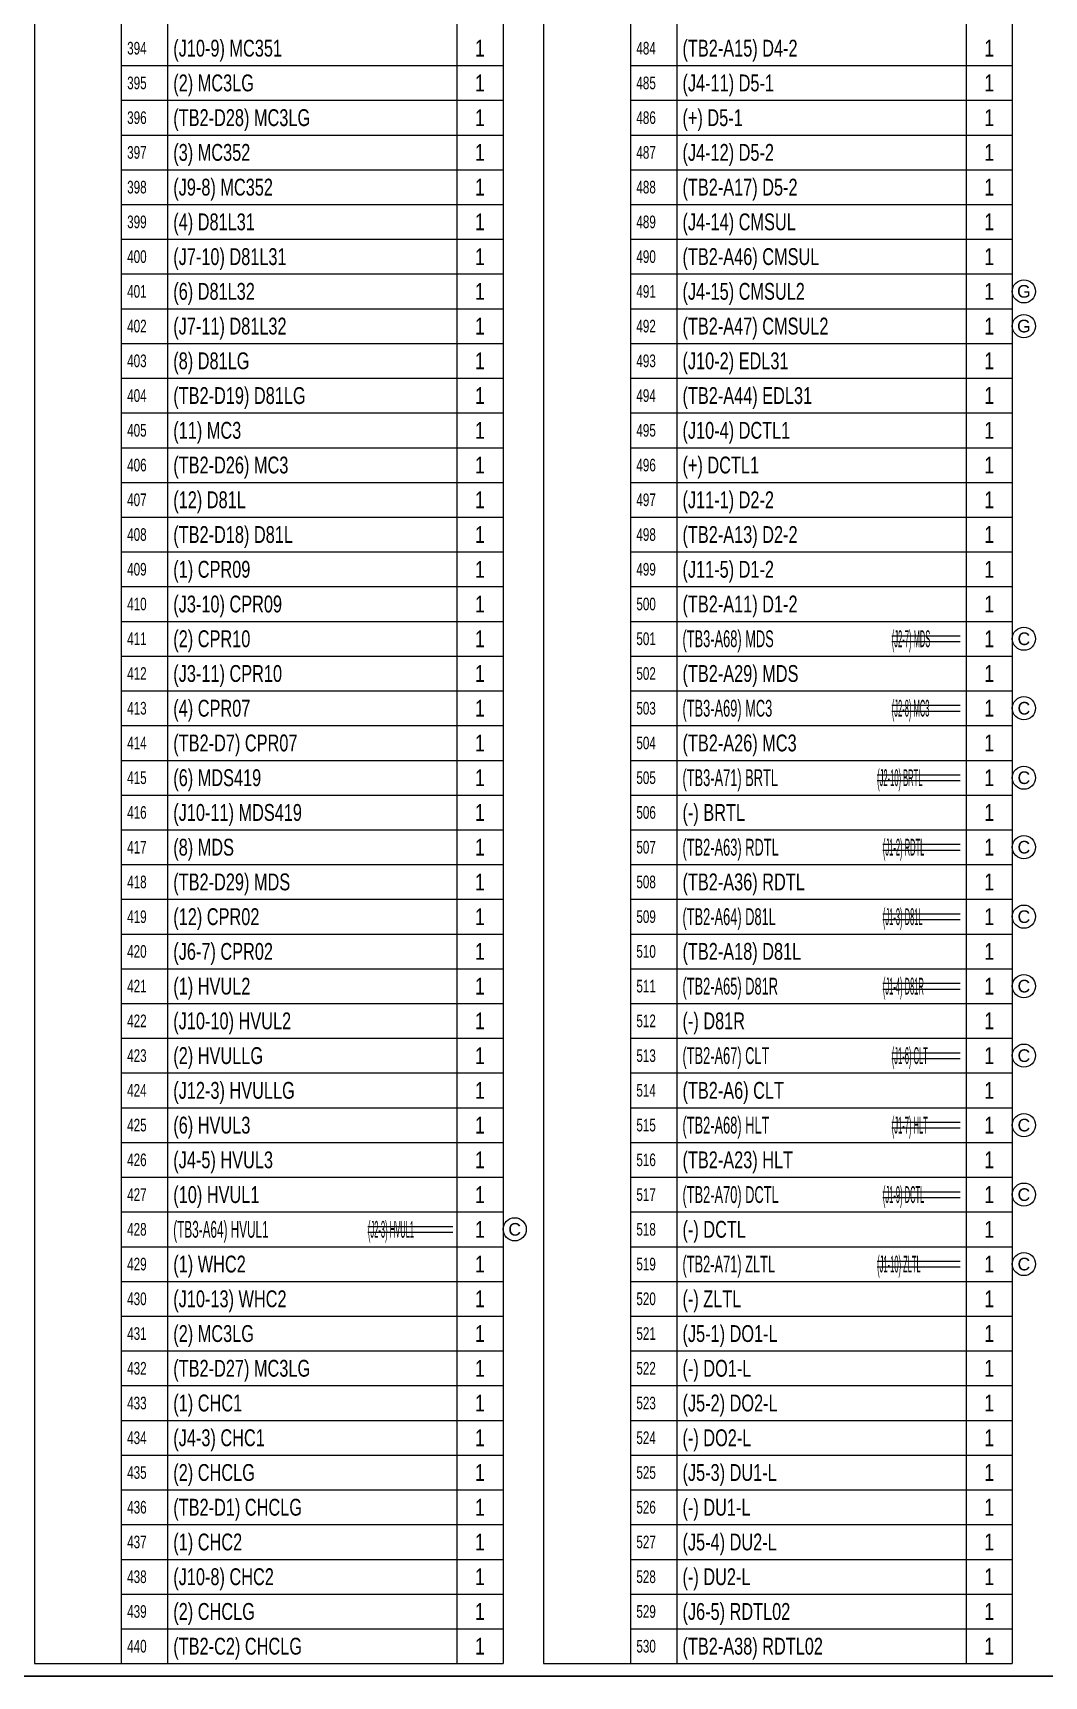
# Model space of a CAD drawing. Header units: millimetres. Extents: x 10 to 832, y 7 to 590.
# Drawn here: x 392.7 to 567.5, y 15 to 298.8 of the extents above; entities that cross this region are included whole.
import ezdxf
from ezdxf.enums import TextEntityAlignment as Align

# ---------------------------------------------------------------- set-up
doc = ezdxf.new("R2010")
doc.units = ezdxf.units.MM
for name, color, linetype in [('GR1_01', 7, 'Continuous'), ('GR1_02', 7, 'Continuous'), ('GR1_03', 7, 'Continuous'), ('GR1_04', 7, 'Continuous'), ('GR1_11', 7, 'Continuous'), ('図面枠B6M', 7, 'Continuous'), ('訂正記号', 7, 'Continuous')]:
    doc.layers.add(name, color=color, linetype=linetype)
doc.styles.add('HG丸ｺﾞｼｯｸM-PRO', font='')
doc.styles.get('HG丸ｺﾞｼｯｸM-PRO').set_extended_font_data('HG丸ｺﾞｼｯｸM-PRO')

# ---------------------------------------------------------------- blocks, each defined once
blk = doc.blocks.new('BLKF023')
at = {"layer": '図面枠B6M', "color": 2, "linetype": 'Continuous', "lineweight": 25}
blk.add_line((9.5, 15), (831.5, 15), dxfattribs=at)
blk = doc.blocks.new('BLKF031')
at = {"layer": 'GR1_01', "color": 4, "linetype": 'Continuous', "lineweight": 13}
for p, q in [((393, 568.67), (393, 17.17)), ((416, 568.67), (416, 17.17)), ((466, 568.67), (466, 17.17)), ((474, 568.67), (474, 17.17)), ((408, 557.17), (408, 17.17)), ((408, 293.17), (474, 293.17)), ((408, 287.17), (474, 287.17)), ((408, 281.17), (474, 281.17)), ((408, 275.17), (474, 275.17)), ((408, 269.17), (474, 269.17)), ((408, 263.17), (474, 263.17)), ((408, 257.17), (474, 257.17)), ((408, 251.17), (474, 251.17)), ((408, 245.17), (474, 245.17)), ((408, 239.17), (474, 239.17)), ((408, 233.17), (474, 233.17)), ((408, 227.17), (474, 227.17)), ((408, 221.17), (474, 221.17)), ((408, 215.17), (474, 215.17)), ((408, 209.17), (474, 209.17)), ((408, 203.17), (474, 203.17)), ((408, 197.17), (474, 197.17)), ((408, 191.17), (474, 191.17)), ((408, 185.17), (474, 185.17)), ((408, 179.17), (474, 179.17)), ((408, 173.17), (474, 173.17)), ((408, 167.17), (474, 167.17)), ((408, 161.17), (474, 161.17)), ((408, 155.17), (474, 155.17)), ((408, 149.17), (474, 149.17)), ((408, 143.17), (474, 143.17)), ((408, 137.17), (474, 137.17)), ((408, 131.17), (474, 131.17)), ((408, 125.17), (474, 125.17)), ((408, 119.17), (474, 119.17)), ((408, 113.17), (474, 113.17)), ((408, 107.17), (474, 107.17)), ((408, 101.17), (474, 101.17)), ((408, 95.17), (474, 95.17)), ((408, 89.17), (474, 89.17)), ((408, 83.17), (474, 83.17)), ((408, 83.17), (474, 83.17)), ((408, 77.17), (474, 77.17)), ((408, 71.17), (474, 71.17)), ((408, 65.17), (474, 65.17)), ((408, 59.17), (474, 59.17)), ((408, 53.17), (474, 53.17)), ((408, 47.17), (474, 47.17)), ((408, 41.17), (474, 41.17)), ((408, 35.17), (474, 35.17)), ((408, 29.17), (474, 29.17)), ((408, 23.17), (474, 23.17)), ((393, 17.17), (474, 17.17))]:
    blk.add_line(p, q, dxfattribs=at)
blk = doc.blocks.new('BLKF032')
at = {"layer": 'GR1_01', "color": 4, "linetype": 'Continuous', "lineweight": 13}
for p, q in [((481, 568.67), (481, 17.17)), ((504, 568.67), (504, 17.17)), ((554, 568.67), (554, 17.17)), ((562, 568.67), (562, 17.17)), ((496, 557.17), (496, 17.17)), ((496, 293.17), (562, 293.17)), ((496, 287.17), (562, 287.17)), ((496, 281.17), (562, 281.17)), ((496, 275.17), (562, 275.17)), ((496, 269.17), (562, 269.17)), ((496, 263.17), (562, 263.17)), ((496, 257.17), (562, 257.17)), ((496, 251.17), (562, 251.17)), ((496, 245.17), (562, 245.17)), ((496, 239.17), (562, 239.17)), ((496, 233.17), (562, 233.17)), ((496, 227.17), (562, 227.17)), ((496, 221.17), (562, 221.17)), ((496, 215.17), (562, 215.17)), ((496, 209.17), (562, 209.17)), ((496, 203.17), (562, 203.17)), ((496, 197.17), (562, 197.17)), ((496, 191.17), (562, 191.17)), ((496, 185.17), (562, 185.17)), ((496, 179.17), (562, 179.17)), ((496, 173.17), (562, 173.17)), ((496, 167.17), (562, 167.17)), ((496, 161.17), (562, 161.17)), ((496, 155.17), (562, 155.17)), ((496, 149.17), (562, 149.17)), ((496, 143.17), (562, 143.17)), ((496, 137.17), (562, 137.17)), ((496, 131.17), (562, 131.17)), ((496, 125.17), (562, 125.17)), ((496, 119.17), (562, 119.17)), ((496, 113.17), (562, 113.17)), ((496, 107.17), (562, 107.17)), ((496, 101.17), (562, 101.17)), ((496, 95.17), (562, 95.17)), ((496, 89.17), (562, 89.17)), ((496, 83.17), (562, 83.17)), ((496, 83.17), (562, 83.17)), ((496, 77.17), (562, 77.17)), ((496, 71.17), (562, 71.17)), ((496, 65.17), (562, 65.17)), ((496, 59.17), (562, 59.17)), ((496, 53.17), (562, 53.17)), ((496, 47.17), (562, 47.17)), ((496, 41.17), (562, 41.17)), ((496, 35.17), (562, 35.17)), ((496, 29.17), (562, 29.17)), ((496, 23.17), (562, 23.17)), ((481, 17.17), (562, 17.17))]:
    blk.add_line(p, q, dxfattribs=at)
blk = doc.blocks.new('BLKF053')
at = {"layer": '訂正記号', "color": 4, "linetype": 'Continuous', "lineweight": 13}
blk.add_circle((564, 194.17), 2, dxfattribs=at)
at = {"layer": '訂正記号', "color": 4, "linetype": 'Continuous', "lineweight": 13, "style": 'HG丸ｺﾞｼｯｸM-PRO', "width": 1.042931}
blk.add_text('C', height=2.18, dxfattribs=at).set_placement((564, 194.17), align=Align.MIDDLE_CENTER)
blk = doc.blocks.new('BLKF054')
at = {"layer": '訂正記号', "color": 4, "linetype": 'Continuous', "lineweight": 13}
blk.add_circle((564, 182.17), 2, dxfattribs=at)
at = {"layer": '訂正記号', "color": 4, "linetype": 'Continuous', "lineweight": 13, "style": 'HG丸ｺﾞｼｯｸM-PRO', "width": 1.042931}
blk.add_text('C', height=2.18, dxfattribs=at).set_placement((564, 182.17), align=Align.MIDDLE_CENTER)
blk = doc.blocks.new('BLKF055')
at = {"layer": '訂正記号', "color": 4, "linetype": 'Continuous', "lineweight": 13}
blk.add_circle((564, 170.17), 2, dxfattribs=at)
at = {"layer": '訂正記号', "color": 4, "linetype": 'Continuous', "lineweight": 13, "style": 'HG丸ｺﾞｼｯｸM-PRO', "width": 1.042931}
blk.add_text('C', height=2.18, dxfattribs=at).set_placement((564, 170.17), align=Align.MIDDLE_CENTER)
blk = doc.blocks.new('BLKF056')
at = {"layer": '訂正記号', "color": 4, "linetype": 'Continuous', "lineweight": 13}
blk.add_circle((564, 158.17), 2, dxfattribs=at)
at = {"layer": '訂正記号', "color": 4, "linetype": 'Continuous', "lineweight": 13, "style": 'HG丸ｺﾞｼｯｸM-PRO', "width": 1.042931}
blk.add_text('C', height=2.18, dxfattribs=at).set_placement((564, 158.17), align=Align.MIDDLE_CENTER)
blk = doc.blocks.new('BLKF057')
at = {"layer": '訂正記号', "color": 4, "linetype": 'Continuous', "lineweight": 13}
blk.add_circle((564, 146.17), 2, dxfattribs=at)
at = {"layer": '訂正記号', "color": 4, "linetype": 'Continuous', "lineweight": 13, "style": 'HG丸ｺﾞｼｯｸM-PRO', "width": 1.042931}
blk.add_text('C', height=2.18, dxfattribs=at).set_placement((564, 146.17), align=Align.MIDDLE_CENTER)
blk = doc.blocks.new('BLKF058')
at = {"layer": '訂正記号', "color": 4, "linetype": 'Continuous', "lineweight": 13}
blk.add_circle((564, 134.17), 2, dxfattribs=at)
at = {"layer": '訂正記号', "color": 4, "linetype": 'Continuous', "lineweight": 13, "style": 'HG丸ｺﾞｼｯｸM-PRO', "width": 1.042931}
blk.add_text('C', height=2.18, dxfattribs=at).set_placement((564, 134.17), align=Align.MIDDLE_CENTER)
blk = doc.blocks.new('BLKF059')
at = {"layer": '訂正記号', "color": 4, "linetype": 'Continuous', "lineweight": 13}
blk.add_circle((564, 122.17), 2, dxfattribs=at)
at = {"layer": '訂正記号', "color": 4, "linetype": 'Continuous', "lineweight": 13, "style": 'HG丸ｺﾞｼｯｸM-PRO', "width": 1.042931}
blk.add_text('C', height=2.18, dxfattribs=at).set_placement((564, 122.17), align=Align.MIDDLE_CENTER)
blk = doc.blocks.new('BLKF060')
at = {"layer": '訂正記号', "color": 4, "linetype": 'Continuous', "lineweight": 13}
blk.add_circle((564, 110.17), 2, dxfattribs=at)
at = {"layer": '訂正記号', "color": 4, "linetype": 'Continuous', "lineweight": 13, "style": 'HG丸ｺﾞｼｯｸM-PRO', "width": 1.042931}
blk.add_text('C', height=2.18, dxfattribs=at).set_placement((564, 110.17), align=Align.MIDDLE_CENTER)
blk = doc.blocks.new('BLKF061')
at = {"layer": '訂正記号', "color": 4, "linetype": 'Continuous', "lineweight": 13}
blk.add_circle((564, 98.17), 2, dxfattribs=at)
at = {"layer": '訂正記号', "color": 4, "linetype": 'Continuous', "lineweight": 13, "style": 'HG丸ｺﾞｼｯｸM-PRO', "width": 1.042931}
blk.add_text('C', height=2.18, dxfattribs=at).set_placement((564, 98.17), align=Align.MIDDLE_CENTER)
blk = doc.blocks.new('BLKF062')
at = {"layer": '訂正記号', "color": 4, "linetype": 'Continuous', "lineweight": 13}
blk.add_circle((564, 86.17), 2, dxfattribs=at)
at = {"layer": '訂正記号', "color": 4, "linetype": 'Continuous', "lineweight": 13, "style": 'HG丸ｺﾞｼｯｸM-PRO', "width": 1.042931}
blk.add_text('C', height=2.18, dxfattribs=at).set_placement((564, 86.17), align=Align.MIDDLE_CENTER)
blk = doc.blocks.new('BLKF063')
at = {"layer": '訂正記号', "color": 4, "linetype": 'Continuous', "lineweight": 13}
blk.add_circle((476, 92.17), 2, dxfattribs=at)
at = {"layer": '訂正記号', "color": 4, "linetype": 'Continuous', "lineweight": 13, "style": 'HG丸ｺﾞｼｯｸM-PRO', "width": 1.042931}
blk.add_text('C', height=2.18, dxfattribs=at).set_placement((476, 92.17), align=Align.MIDDLE_CENTER)
blk = doc.blocks.new('BLKF152')
at = {"layer": 'GR1_11', "color": 4, "linetype": 'Continuous', "lineweight": 13}
blk.add_circle((564, 254.17), 2, dxfattribs=at)
at = {"layer": 'GR1_11', "color": 4, "linetype": 'Continuous', "lineweight": 13, "style": 'HG丸ｺﾞｼｯｸM-PRO', "width": 1.042883}
blk.add_text('G', height=2.18, dxfattribs=at).set_placement((564, 254.17), align=Align.MIDDLE_CENTER)
blk = doc.blocks.new('BLKF153')
at = {"layer": 'GR1_11', "color": 4, "linetype": 'Continuous', "lineweight": 13}
blk.add_circle((564, 248.17), 2, dxfattribs=at)
at = {"layer": 'GR1_11', "color": 4, "linetype": 'Continuous', "lineweight": 13, "style": 'HG丸ｺﾞｼｯｸM-PRO', "width": 1.042883}
blk.add_text('G', height=2.18, dxfattribs=at).set_placement((564, 248.17), align=Align.MIDDLE_CENTER)

msp = doc.modelspace()

# ---------------------------------------------------------------- linework, layer by layer
at = {"layer": '訂正記号', "color": 4, "linetype": 'Continuous', "lineweight": 13}
for p, q in [((541.17, 194.67), (553, 194.67)), ((541.17, 193.67), (553, 193.67)), ((541.17, 182.67), (553, 182.67)), ((541.17, 181.67), (553, 181.67)), ((538.64, 170.67), (553, 170.67)), ((538.64, 169.67), (553, 169.67)), ((539.63, 158.67), (553, 158.67)), ((539.63, 157.67), (553, 157.67)), ((539.63, 146.67), (553, 146.67)), ((539.63, 145.67), (553, 145.67)), ((539.63, 134.67), (553, 134.67)), ((539.63, 133.67), (553, 133.67)), ((541.17, 122.67), (553, 122.67)), ((541.17, 121.67), (553, 121.67)), ((541.17, 110.67), (553, 110.67)), ((541.17, 109.67), (553, 109.67)), ((539.63, 98.67), (553, 98.67)), ((539.63, 97.67), (553, 97.67)), ((450.64, 92.67), (465.32, 92.67)), ((450.64, 91.67), (465.32, 91.67)), ((538.64, 86.67), (553, 86.67)), ((538.64, 85.67), (553, 85.67))]:
    msp.add_line(p, q, dxfattribs=at)

# ---------------------------------------------------------------- block references
at = {"layer": 'GR1_01', "color": 4, "linetype": 'Continuous', "lineweight": 13}
for name in ['BLKF031', 'BLKF032']:
    msp.add_blockref(name, (0, 0), dxfattribs=at)
at = {"layer": 'GR1_11', "color": 4, "linetype": 'Continuous', "lineweight": 13}
for name in ['BLKF152', 'BLKF153']:
    msp.add_blockref(name, (0, 0), dxfattribs=at)
at = {"layer": '図面枠B6M', "color": 4, "linetype": 'Continuous', "lineweight": 13}
msp.add_blockref('BLKF023', (0, 0), dxfattribs=at)
at = {"layer": '訂正記号', "color": 4, "linetype": 'Continuous', "lineweight": 13}
for name in ['BLKF053', 'BLKF054', 'BLKF055', 'BLKF056', 'BLKF057', 'BLKF058', 'BLKF059', 'BLKF060', 'BLKF061', 'BLKF063', 'BLKF062']:
    msp.add_blockref(name, (0, 0), dxfattribs=at)

# ---------------------------------------------------------------- texts
at = {"layer": 'GR1_02', "color": 161, "linetype": 'Continuous', "lineweight": 9, "style": 'HG丸ｺﾞｼｯｸM-PRO', "width": 0.784542}
for p in [(470, 296.17), (558, 296.17), (470, 290.17), (558, 290.17), (470, 284.17), (558, 284.17), (470, 278.17), (558, 278.17), (470, 272.17), (558, 272.17), (470, 266.17), (558, 266.17), (470, 260.17), (558, 260.17), (470, 254.17), (558, 254.17), (470, 248.17), (558, 248.17), (470, 242.17), (558, 242.17), (470, 236.17), (558, 236.17), (470, 230.17), (558, 230.17), (470, 224.17), (558, 224.17), (470, 218.17), (558, 218.17), (470, 212.17), (558, 212.17), (470, 206.17), (558, 206.17), (470, 200.17), (558, 200.17), (470, 194.17), (558, 194.17), (470, 188.17), (558, 188.17), (470, 182.17), (558, 182.17), (470, 176.17), (558, 176.17), (470, 170.17), (558, 170.17), (470, 164.17), (558, 164.17), (470, 158.17), (558, 158.17), (470, 152.17), (558, 152.17), (470, 146.17), (558, 146.17), (470, 140.17), (558, 140.17), (470, 134.17), (558, 134.17), (470, 128.17), (558, 128.17), (470, 122.17), (558, 122.17), (470, 116.17), (558, 116.17), (470, 110.17), (558, 110.17), (470, 104.17), (558, 104.17), (470, 98.17), (558, 98.17), (470, 92.17), (558, 92.17), (470, 86.17), (558, 86.17), (470, 80.17), (558, 80.17), (470, 74.17), (558, 74.17), (470, 68.17), (558, 68.17), (470, 62.17), (558, 62.17), (470, 56.17), (558, 56.17), (470, 50.17), (558, 50.17), (470, 44.17), (558, 44.17), (470, 38.17), (558, 38.17), (470, 32.17), (558, 32.17), (470, 26.17), (558, 26.17), (470, 20.17), (558, 20.17)]:
    msp.add_text('1', height=2.91, dxfattribs=at).set_placement(p, align=Align.MIDDLE_CENTER)
at = {"layer": 'GR1_03', "color": 161, "linetype": 'Continuous', "lineweight": 9, "style": 'HG丸ｺﾞｼｯｸM-PRO', "width": 0.691275}
for s, p in [('394', (409.03, 296.17)), ('484', (497.03, 296.17)), ('395', (409.03, 290.17)), ('485', (497.03, 290.17)), ('396', (409.03, 284.17)), ('486', (497.03, 284.17)), ('397', (409.03, 278.17)), ('487', (497.03, 278.17)), ('398', (409.03, 272.17)), ('488', (497.03, 272.17)), ('399', (409.03, 266.17)), ('489', (497.03, 266.17)), ('400', (409.03, 260.17)), ('490', (497.03, 260.17)), ('401', (409.03, 254.17)), ('491', (497.03, 254.17)), ('402', (409.03, 248.17)), ('492', (497.03, 248.17)), ('403', (409.03, 242.17)), ('493', (497.03, 242.17)), ('404', (409.03, 236.17)), ('494', (497.03, 236.17)), ('405', (409.03, 230.17)), ('495', (497.03, 230.17)), ('406', (409.03, 224.17)), ('496', (497.03, 224.17)), ('407', (409.03, 218.17)), ('497', (497.03, 218.17)), ('408', (409.03, 212.17)), ('498', (497.03, 212.17)), ('409', (409.03, 206.17)), ('499', (497.03, 206.17)), ('410', (409.03, 200.17)), ('500', (497.03, 200.17)), ('411', (409.03, 194.17)), ('501', (497.03, 194.17)), ('412', (409.03, 188.17)), ('502', (497.03, 188.17)), ('413', (409.03, 182.17)), ('503', (497.03, 182.17)), ('414', (409.03, 176.17)), ('504', (497.03, 176.17)), ('415', (409.03, 170.17)), ('505', (497.03, 170.17)), ('416', (409.03, 164.17)), ('506', (497.03, 164.17)), ('417', (409.03, 158.17)), ('507', (497.03, 158.17)), ('418', (409.03, 152.17)), ('508', (497.03, 152.17)), ('419', (409.03, 146.17)), ('509', (497.03, 146.17)), ('420', (409.03, 140.17)), ('510', (497.03, 140.17)), ('421', (409.03, 134.17)), ('511', (497.03, 134.17)), ('422', (409.03, 128.17)), ('512', (497.03, 128.17)), ('423', (409.03, 122.17)), ('513', (497.03, 122.17)), ('424', (409.03, 116.17)), ('514', (497.03, 116.17)), ('425', (409.03, 110.17)), ('515', (497.03, 110.17)), ('426', (409.03, 104.17)), ('516', (497.03, 104.17)), ('427', (409.03, 98.17)), ('517', (497.03, 98.17)), ('428', (409.03, 92.17)), ('518', (497.03, 92.17)), ('429', (409.03, 86.17)), ('519', (497.03, 86.17)), ('430', (409.03, 80.17)), ('520', (497.03, 80.17)), ('431', (409.03, 74.17)), ('521', (497.03, 74.17)), ('432', (409.03, 68.17)), ('522', (497.03, 68.17)), ('433', (409.03, 62.17)), ('523', (497.03, 62.17)), ('434', (409.03, 56.17)), ('524', (497.03, 56.17)), ('435', (409.03, 50.17)), ('525', (497.03, 50.17)), ('436', (409.03, 44.17)), ('526', (497.03, 44.17)), ('437', (409.03, 38.17)), ('527', (497.03, 38.17)), ('438', (409.03, 32.17)), ('528', (497.03, 32.17)), ('439', (409.03, 26.17)), ('529', (497.03, 26.17)), ('440', (409.03, 20.17)), ('530', (497.03, 20.17))]:
    msp.add_text(s, height=2.182, dxfattribs=at).set_placement(p, align=Align.MIDDLE_LEFT)
at = {"layer": 'GR1_04', "color": 3, "linetype": 'Continuous', "lineweight": 35, "style": 'HG丸ｺﾞｼｯｸM-PRO'}
for s, height, width, p in [('(J10-9) MC351', 2.9091, 0.724203, (417, 296.17)), ('(TB2-A15) D4-2', 2.9091, 0.724358, (505, 296.17)), ('(2) MC3LG', 2.909, 0.724496, (417, 290.17)), ('(J4-11) D5-1', 2.9091, 0.724085, (505, 290.17)), ('(TB2-D28) MC3LG', 2.9091, 0.724545, (417, 284.17)), ('(+) D5-1', 2.909, 0.724277, (505, 284.17)), ('(3) MC352', 2.909, 0.7244, (417, 278.17)), ('(J4-12) D5-2', 2.9091, 0.724085, (505, 278.17)), ('(J9-8) MC352', 2.9091, 0.724204, (417, 272.17)), ('(TB2-A17) D5-2', 2.9091, 0.724358, (505, 272.17)), ('(4) D81L31', 2.909, 0.724266, (417, 266.17)), ('(J4-14) CMSUL', 2.9091, 0.724539, (505, 266.17)), ('(J7-10) D81L31', 2.9091, 0.72412, (417, 260.17)), ('(TB2-A46) CMSUL', 2.9091, 0.724707, (505, 260.17)), ('(6) D81L32', 2.909, 0.724266, (417, 254.17)), ('(J4-15) CMSUL2', 2.9091, 0.724511, (505, 254.17)), ('(J7-11) D81L32', 2.9091, 0.72412, (417, 248.17)), ('(TB2-A47) CMSUL2', 2.9091, 0.724671, (505, 248.17)), ('(8) D81LG', 2.909, 0.72434, (417, 242.17)), ('(J10-2) EDL31', 2.9091, 0.724295, (505, 242.17)), ('(TB2-D19) D81LG', 2.9091, 0.724458, (417, 236.17)), ('(TB2-A44) EDL31', 2.9091, 0.724508, (505, 236.17)), ('(11) MC3', 2.909, 0.724431, (417, 230.17)), ('(J10-4) DCTL1', 2.9091, 0.724091, (505, 230.17)), ('(TB2-D26) MC3', 2.9091, 0.724542, (417, 224.17)), ('(+) DCTL1', 2.909, 0.724253, (505, 224.17)), ('(12) D81L', 2.909, 0.724276, (417, 218.17)), ('(J11-1) D2-2', 2.9091, 0.724085, (505, 218.17)), ('(TB2-D18) D81L', 2.9091, 0.724442, (417, 212.17)), ('(TB2-A13) D2-2', 2.9091, 0.724358, (505, 212.17)), ('(1) CPR09', 2.909, 0.724783, (417, 206.17)), ('(J11-5) D1-2', 2.9091, 0.724085, (505, 206.17)), ('(J3-10) CPR09', 2.9091, 0.724457, (417, 200.17)), ('(TB2-A11) D1-2', 2.9091, 0.724358, (505, 200.17)), ('(2) CPR10', 2.909, 0.724783, (417, 194.17)), ('(TB3-A68) MDS', 2.9091, 0.570009, (505, 194.17)), ('(J3-11) CPR10', 2.9091, 0.724457, (417, 188.17)), ('(TB2-A29) MDS', 2.9091, 0.724466, (505, 188.17)), ('(4) CPR07', 2.909, 0.724783, (417, 182.17)), ('(TB3-A69) MC3', 2.9091, 0.569531, (505, 182.17)), ('(TB2-D7) CPR07', 2.9091, 0.72475, (417, 176.17)), ('(TB2-A26) MC3', 2.9091, 0.724466, (505, 176.17)), ('(6) MDS419', 2.909, 0.724376, (417, 170.17)), ('(TB3-A71) BRTL', 2.9091, 0.569793, (505, 170.17)), ('(J10-11) MDS419', 2.9091, 0.724202, (417, 164.17)), ('(-) BRTL', 2.909, 0.725125, (505, 164.17)), ('(8) MDS', 2.909, 0.724473, (417, 158.17)), ('(TB2-A63) RDTL', 2.9091, 0.569957, (505, 158.17)), ('(TB2-D29) MDS', 2.9091, 0.724542, (417, 152.17)), ('(TB2-A36) RDTL', 2.9091, 0.724452, (505, 152.17)), ('(12) CPR02', 2.909, 0.724713, (417, 146.17)), ('(TB2-A64) D81L', 2.9091, 0.569826, (505, 146.17)), ('(J6-7) CPR02', 2.9091, 0.724483, (417, 140.17)), ('(TB2-A18) D81L', 2.9091, 0.72437, (505, 140.17)), ('(1) HVUL2', 2.909, 0.725062, (417, 134.17)), ('(TB2-A65) D81R', 2.9091, 0.570021, (505, 134.17)), ('(J10-10) HVUL2', 2.9091, 0.724614, (417, 128.17)), ('(-) D81R', 2.909, 0.724572, (505, 128.17)), ('(2) HVULLG', 2.909, 0.725047, (417, 122.17)), ('(TB2-A67) CLT', 2.9091, 0.569519, (505, 122.17)), ('(J12-3) HVULLG', 2.9091, 0.724675, (417, 116.17)), ('(TB2-A6) CLT', 2.9091, 0.724412, (505, 116.17)), ('(6) HVUL3', 2.909, 0.725062, (417, 110.17)), ('(TB2-A68) HLT', 2.9091, 0.569788, (505, 110.17)), ('(J4-5) HVUL3', 2.9091, 0.724697, (417, 104.17)), ('(TB2-A23) HLT', 2.9091, 0.724558, (505, 104.17)), ('(10) HVUL1', 2.909, 0.72496, (417, 98.17)), ('(TB2-A70) DCTL', 2.9091, 0.569743, (505, 98.17)), ('(TB3-A64) HVUL1', 2.9091, 0.521824, (417, 92.17)), ('(-) DCTL', 2.909, 0.724263, (505, 92.17)), ('(1) WHC2', 2.909, 0.724766, (417, 86.17)), ('(TB2-A71) ZLTL', 2.9091, 0.569395, (505, 86.17)), ('(J10-13) WHC2', 2.9091, 0.724408, (417, 80.17)), ('(-) ZLTL', 2.909, 0.724256, (505, 80.17)), ('(2) MC3LG', 2.909, 0.724496, (417, 74.17)), ('(J5-1) DO1-L', 2.9091, 0.724268, (505, 74.17)), ('(TB2-D27) MC3LG', 2.9091, 0.724545, (417, 68.17)), ('(-) DO1-L', 2.909, 0.724525, (505, 68.17)), ('(1) CHC1', 2.909, 0.724882, (417, 62.17)), ('(J5-2) DO2-L', 2.9091, 0.724268, (505, 62.17)), ('(J4-3) CHC1', 2.9091, 0.724529, (417, 56.17)), ('(-) DO2-L', 2.909, 0.724525, (505, 56.17)), ('(2) CHCLG', 2.909, 0.724889, (417, 50.17)), ('(J5-3) DU1-L', 2.9091, 0.72437, (505, 50.17)), ('(TB2-D1) CHCLG', 2.9091, 0.724816, (417, 44.17)), ('(-) DU1-L', 2.909, 0.724671, (505, 44.17)), ('(1) CHC2', 2.909, 0.724882, (417, 38.17)), ('(J5-4) DU2-L', 2.9091, 0.72437, (505, 38.17)), ('(J10-8) CHC2', 2.9091, 0.724496, (417, 32.17)), ('(-) DU2-L', 2.909, 0.724671, (505, 32.17)), ('(2) CHCLG', 2.909, 0.724889, (417, 26.17)), ('(J6-5) RDTL02', 2.9091, 0.724204, (505, 26.17)), ('(TB2-C2) CHCLG', 2.9091, 0.724897, (417, 20.17)), ('(TB2-A38) RDTL02', 2.9091, 0.724415, (505, 20.17))]:
    msp.add_text(s, height=height, dxfattribs=dict(at, width=width)).set_placement(p, align=Align.MIDDLE_LEFT)
at = {"layer": '訂正記号', "color": 3, "linetype": 'Continuous', "lineweight": 35, "style": 'HG丸ｺﾞｼｯｸM-PRO'}
for s, height, width, p in [('(J2-7) MDS', 2.909, 0.308286, (541.17, 194.17)), ('(J2-8) MC3', 2.909, 0.307622, (541.17, 182.17)), ('(J2-10) BRTL', 2.9091, 0.308388, (538.64, 170.17)), ('(J1-2) RDTL', 2.9091, 0.308435, (539.63, 158.17)), ('(J1-3) D81L', 2.9091, 0.307956, (539.63, 146.17)), ('(J1-4) D81R', 2.9091, 0.307804, (539.63, 134.17)), ('(J1-6) CLT', 2.909, 0.308035, (541.17, 122.17)), ('(J1-7) HLT', 2.909, 0.308445, (541.17, 110.17)), ('(J1-9) DCTL', 2.9091, 0.308127, (539.63, 98.17)), ('(J2-3) HVUL1', 2.9091, 0.308497, (450.64, 92.17)), ('(J1-10) ZLTL', 2.9091, 0.308285, (538.64, 86.17))]:
    msp.add_text(s, height=height, dxfattribs=dict(at, width=width)).set_placement(p, align=Align.MIDDLE_LEFT)

doc.saveas('drawing.dxf')
